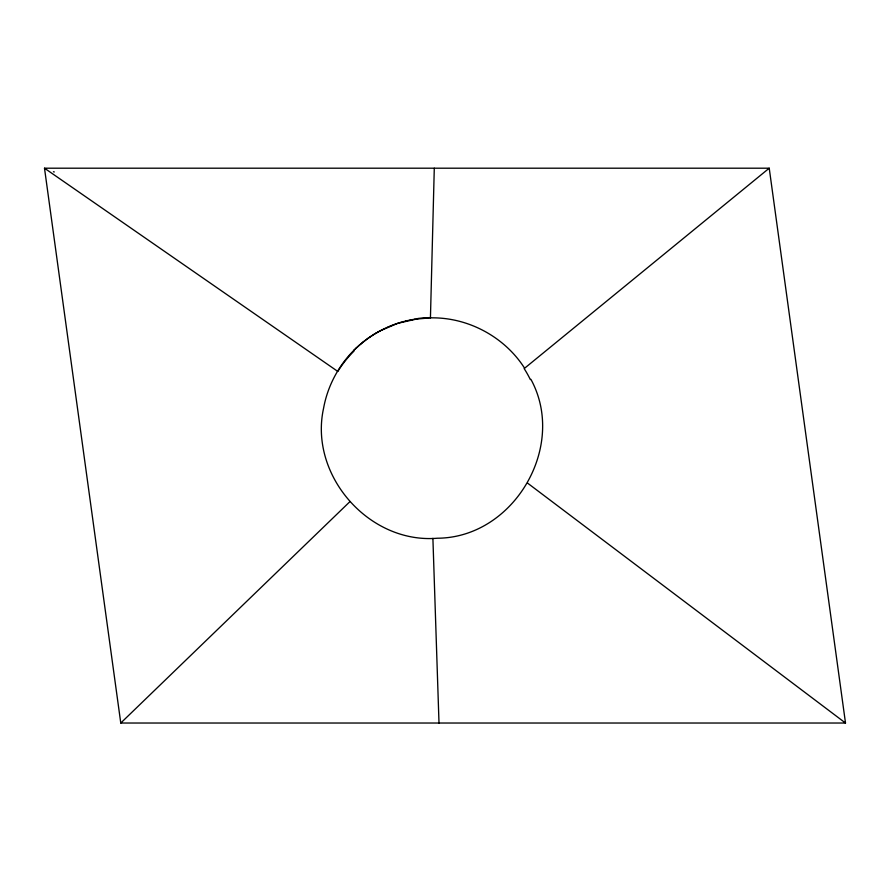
<?xml version="1.0" encoding="UTF-8"?>
<svg xmlns="http://www.w3.org/2000/svg" width="890" height="890" viewBox="0 0 890 890"><rect width="100%" height="100%" fill="white"/><g stroke="black" fill="none" stroke-linecap="round" stroke-linejoin="round"><path stroke-width="1.33" d="M414.44 319.254L430.437 317.852L434.287 168.199M354.287 349.915C338.445 365.634 327.542 386.26 323.582 408.232C308.786 475.227 369.027 544.024 437.379 538.228C513.886 537.76 567.442 446.268 530.885 379.296M353.575 350.638L356 348.257M354.42 349.781L357.602 346.755M120.773 723.025L845.5 723.025L769.227 168.199L44.5 168.199L120.773 723.025L349.892 501.66M356.134 348.124L361.051 343.729M357.736 346.633L359.237 345.287M359.382 345.164L366.368 339.524M361.184 343.618L362.742 342.327M769.227 168.199L524.611 368.238C504.597 336.754 467.728 317.029 430.437 317.864M362.886 342.216L364.466 340.97M364.622 340.859L369.962 336.965M366.524 339.413L368.16 338.233M368.304 338.122L371.953 335.641M370.118 336.865L375.869 333.216M372.109 335.541L373.822 334.462M373.978 334.362L381.855 329.923M376.025 333.127L377.783 332.115M377.939 332.014L379.73 331.036M379.885 330.947L397.719 323.326L417.799 318.776M382.021 329.834L383.857 328.922M384.024 328.844L388.051 326.986M388.229 326.919L390.098 326.129M390.276 326.051L392.156 325.306M392.334 325.239L394.415 324.45M394.593 324.394L396.506 323.715M396.684 323.66L400.912 322.325M401.09 322.269L403.048 321.713M403.226 321.668L405.384 321.112M405.562 321.068L407.542 320.589M407.72 320.556L409.889 320.089M410.068 320.044L412.07 319.666M412.259 319.632L414.262 319.276M54.301 171.959L53.422 171.726M44.5 168.199L337.555 371.264M527.57 483.114L845.5 723.025M432.896 538.35L439.004 723.025M337.833 371.43A113.397 110.916 6.1 0 1 354.02 351.06M417.766 318.498A102.116 93.661 -16 0 1 430.449 317.597M524.154 368.571A110.538 102.973 -86.1 0 1 530.351 379.596"/></g></svg>
